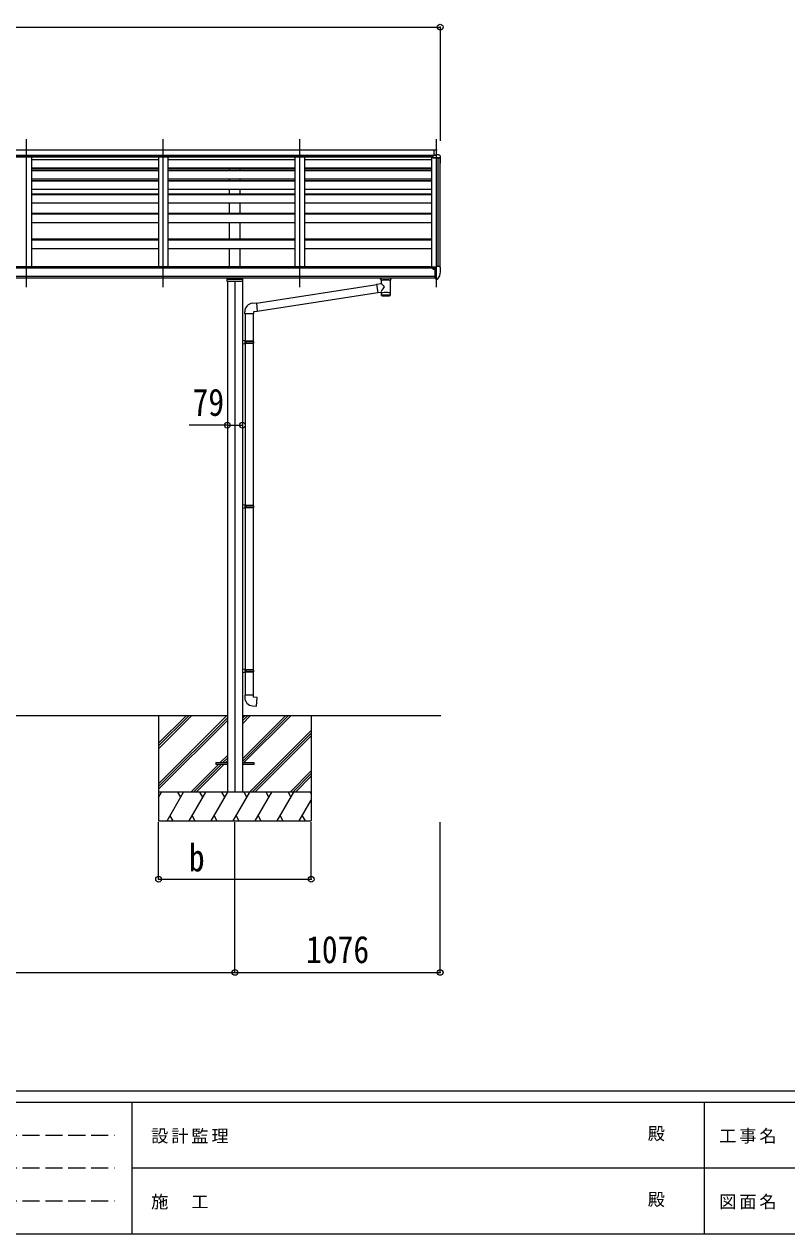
# Model space of a CAD drawing. Units: millimetres at full size. Extents: x -8385 to 8479, y -5853 to 5787.
# Drawn here: x -3966 to 31, y -5853 to 487 of the extents above; entities that cross this region are included whole.
import ezdxf
from ezdxf.enums import TextEntityAlignment as Align

# ---------------------------------------------------------------- set-up
doc = ezdxf.new("R2010")
doc.units = ezdxf.units.MM
doc.header["$LTSCALE"] = 30
doc.header["$PDMODE"] = 32
doc.header["$PDSIZE"] = 30
doc.linetypes.add('DASHED3', pattern=[4, 3, -1])
for name, color, linetype, lineweight in [('0-0_0', 7, 'Continuous', 9), ('0-1_本体', 4, 'Continuous', 9), ('0-2_部品', 7, 'Continuous', 9), ('0-8_PARTS2', 2, 'Continuous', 9), ('0-A_寸法', 6, 'Continuous', 9), ('F-0_240', 7, 'Continuous', 9)]:
    doc.layers.add(name, color=color, linetype=linetype, lineweight=lineweight)
doc.styles.add('ＭＳ ゴシック', font='')
doc.styles.get('ＭＳ ゴシック').set_extended_font_data('MS Gothic')

msp = doc.modelspace()

# ---------------------------------------------------------------- linework, layer by layer
at = {"layer": '0-0_0'}
for p, q in [((-2901.42, -3137.74), (-5722.42, -3137.74)), ((-3261.92, -3137.74), (-3261.92, -3687.74)), ((-3261.92, -3494.05), (-2905.61, -3137.74)), ((-3261.92, -3281.91), (-3117.74, -3137.74)), ((-3261.92, -3296.06), (-3103.6, -3137.74)), ((-3261.92, -3310.2), (-3089.45, -3137.74)), ((-3261.92, -3508.19), (-2901.42, -3147.69)), ((-3261.92, -3522.33), (-2901.42, -3161.83)), ((-1782.11, -3137.74), (-2822.42, -3137.74)), ((-2822.42, -3362.91), (-2597.24, -3137.74)), ((-2822.42, -3377.06), (-2583.1, -3137.74)), ((-2822.42, -3179.07), (-2781.09, -3137.74)), ((-2822.42, -3164.93), (-2795.23, -3137.74)), ((-2822.42, -3150.78), (-2809.37, -3137.74)), ((-2814.46, -3383.24), (-2568.95, -3137.74)), ((-2461.92, -3137.74), (-2461.92, -3687.74)), ((-2785.11, -3537.74), (-2461.92, -3214.55)), ((-2770.97, -3537.74), (-2461.92, -3228.69)), ((-2756.82, -3537.74), (-2461.92, -3242.83)), ((-2938.97, -3383.24), (-2901.42, -3345.68)), ((-2924.83, -3383.24), (-2901.42, -3359.82)), ((-3093.47, -3537.74), (-2947.97, -3392.24)), ((-3079.33, -3537.74), (-2933.83, -3392.24)), ((-3065.19, -3537.74), (-2919.69, -3392.24)), ((-2910.69, -3383.24), (-2901.42, -3373.96)), ((-2572.97, -3537.74), (-2461.92, -3426.68)), ((-2558.83, -3537.74), (-2461.92, -3440.82)), ((-2544.69, -3537.74), (-2461.92, -3454.96)), ((-2461.92, -3537.74), (-3261.92, -3537.74)), ((-3261.92, -3565.24), (-3246.04, -3537.74)), ((-3217.17, -3687.74), (-3130.57, -3537.74)), ((-3145.57, -3563.72), (-3160.57, -3537.74)), ((-3101.7, -3687.74), (-3015.1, -3537.74)), ((-3030.1, -3563.72), (-3045.1, -3537.74)), ((-2986.23, -3687.74), (-2899.63, -3537.74)), ((-2914.63, -3563.72), (-2929.63, -3537.74)), ((-2870.76, -3687.74), (-2784.16, -3537.74)), ((-2799.16, -3563.72), (-2814.16, -3537.74)), ((-2755.29, -3687.74), (-2668.69, -3537.74)), ((-2683.69, -3563.72), (-2698.69, -3537.74)), ((-2639.82, -3687.74), (-2553.22, -3537.74)), ((-2583.22, -3537.74), (-2568.22, -3563.72)), ((-2467.75, -3537.74), (-2461.92, -3547.84)), ((-2524.35, -3687.74), (-2461.92, -3579.6)), ((-3202.17, -3661.76), (-3187.17, -3687.74)), ((-3086.7, -3661.76), (-3071.7, -3687.74)), ((-2971.23, -3661.76), (-2956.23, -3687.74)), ((-2855.76, -3661.76), (-2840.76, -3687.74)), ((-2740.29, -3661.76), (-2725.29, -3687.74)), ((-2624.82, -3661.76), (-2609.82, -3687.74)), ((-2509.35, -3661.76), (-2494.35, -3687.74)), ((-3261.92, -3687.74), (-2461.92, -3687.74))]:
    msp.add_line(p, q, dxfattribs=at)
at = {"layer": '0-1_本体'}
for p, q in [((-6804.42, -172.38), (-1819.42, -172.38)), ((-6804.42, -199.5), (-1819.42, -199.5)), ((-6801.42, -201.76), (-1822.42, -201.76)), ((-6801.42, -207.4), (-1822.42, -207.4)), ((-6801.42, -208.3), (-1822.42, -208.3)), ((-3928.92, -208.3), (-3928.92, -785.2)), ((-3262.91, -223.76), (-3928.92, -223.76)), ((-3262.92, -208.3), (-3262.92, -785.2)), ((-3212.92, -208.3), (-3212.92, -785.2)), ((-2546.91, -223.76), (-3212.92, -223.76)), ((-2546.92, -208.3), (-2546.92, -785.2)), ((-2496.92, -208.3), (-2496.92, -785.2)), ((-1830.91, -223.76), (-2496.92, -223.76)), ((-1830.91, -208.3), (-1830.91, -786.86)), ((-1795.62, -781.72), (-1795.62, -215.27)), ((-1785.92, -788.26), (-1785.92, -215.9)), ((-3262.91, -268.28), (-3928.92, -268.28)), ((-3262.91, -270.28), (-3928.92, -270.28)), ((-3928.92, -276.99), (-3262.92, -276.99)), ((-3928.92, -279.51), (-3262.92, -279.51)), ((-2546.91, -268.28), (-3212.92, -268.28)), ((-2546.91, -270.28), (-3212.92, -270.28)), ((-3212.92, -276.99), (-2546.92, -276.99)), ((-3212.92, -279.51), (-2546.92, -279.51)), ((-2889.42, -276.99), (-2889.42, -270.28)), ((-2834.42, -276.99), (-2834.42, -270.28)), ((-1830.91, -268.28), (-2496.92, -268.28)), ((-1830.91, -270.28), (-2496.92, -270.28)), ((-2496.92, -276.99), (-1830.92, -276.99)), ((-2496.92, -279.51), (-1830.92, -279.51)), ((-3928.92, -324.26), (-3262.92, -324.26)), ((-3928.92, -332.82), (-3262.92, -332.82)), ((-3262.92, -335.35), (-3928.92, -335.35)), ((-3262.92, -380.1), (-3928.92, -380.1)), ((-3212.92, -324.26), (-2546.92, -324.26)), ((-3212.92, -332.82), (-2546.92, -332.82)), ((-2546.92, -335.35), (-3212.92, -335.35)), ((-2546.92, -380.1), (-3212.92, -380.1)), ((-2889.42, -332.82), (-2889.42, -324.28)), ((-2889.42, -401.48), (-2889.42, -380.1)), ((-2834.42, -332.82), (-2834.42, -324.28)), ((-2834.42, -401.48), (-2834.42, -380.1)), ((-2496.92, -324.26), (-1830.92, -324.26)), ((-2496.92, -332.82), (-1830.92, -332.82)), ((-1830.92, -335.35), (-2496.92, -335.35)), ((-1830.92, -380.1), (-2496.92, -380.1)), ((-3928.92, -401.48), (-3262.92, -401.48)), ((-3928.92, -405.31), (-3262.92, -405.31)), ((-3212.92, -401.48), (-2546.92, -401.48)), ((-3212.92, -405.31), (-2546.92, -405.31)), ((-2496.92, -401.48), (-1830.92, -401.48)), ((-2496.92, -405.31), (-1830.92, -405.31)), ((-3928.92, -449.8), (-3262.92, -449.8)), ((-3928.92, -503.31), (-3262.92, -503.31)), ((-3212.92, -449.8), (-2546.92, -449.8)), ((-3212.92, -503.31), (-2546.92, -503.31)), ((-2889.42, -503.31), (-2889.42, -449.8)), ((-2834.42, -503.31), (-2834.42, -449.8)), ((-2496.92, -449.8), (-1830.92, -449.8)), ((-2496.92, -503.31), (-1830.92, -503.31)), ((-3262.92, -508.67), (-3928.92, -508.67)), ((-3928.92, -552.73), (-3262.92, -552.73)), ((-2546.92, -508.67), (-3212.92, -508.67)), ((-3212.92, -552.73), (-2546.92, -552.73)), ((-2889.42, -638.25), (-2889.42, -552.73)), ((-2834.42, -638.25), (-2834.42, -552.73)), ((-1830.92, -508.67), (-2496.92, -508.67)), ((-2496.92, -552.73), (-1830.92, -552.73)), ((-3928.92, -638.25), (-3262.92, -638.25)), ((-3262.92, -645.07), (-3928.92, -645.07)), ((-3928.92, -688.61), (-3262.92, -688.61)), ((-3212.92, -638.25), (-2546.92, -638.25)), ((-2546.92, -645.07), (-3212.92, -645.07)), ((-3212.92, -688.61), (-2546.92, -688.61)), ((-2889.42, -781.49), (-2889.42, -688.61)), ((-2834.42, -781.49), (-2834.42, -688.61)), ((-2496.92, -638.25), (-1830.92, -638.25)), ((-1830.92, -645.07), (-2496.92, -645.07)), ((-2496.92, -688.61), (-1830.92, -688.61)), ((-1812.42, -791.82), (-6811.42, -791.82)), ((-1835.92, -785.12), (-6787.92, -785.12)), ((-1835.92, -791.82), (-1835.92, -785.12)), ((-1807.42, -786.86), (-1830.92, -786.86)), ((-6811.42, -833.05), (-1812.42, -833.05)), ((-1812.42, -844.9), (-6811.42, -844.82)), ((-2901.42, -860.65), (-2901.42, -3537.74)), ((-2822.42, -860.65), (-2822.42, -3537.74))]:
    msp.add_line(p, q, dxfattribs=at)
msp.add_circle((-1819.89, -796.56), 3, dxfattribs=at)
at = {"layer": '0-2_部品'}
for p, q in [((-1819.42, -171.12), (-1807.42, -170.38)), ((-1819.42, -171.12), (-1819.42, -199.61)), ((-1807.42, -170.37), (-1805.92, -170.37)), ((-1807.42, -170.37), (-1807.42, -172.09)), ((-1807.42, -172.09), (-1807.42, -172.1)), ((-1805.92, -170.37), (-1805.92, -172.77)), ((-1805.92, -198.86), (-1805.92, -172.77)), ((-1805.92, -198.86), (-1822.42, -201.35)), ((-1822.42, -215.27), (-1822.42, -201.35)), ((-1791.33, -213.77), (-1822.42, -213.77)), ((-1791.33, -215.27), (-1822.42, -215.27)), ((-1819.42, -198.14), (-1805.92, -197.31)), ((-1819.42, -198.34), (-1805.92, -197.59)), ((-1819.42, -199.61), (-1805.92, -198.86)), ((-1793.92, -197.21), (-1805.92, -197.21)), ((-1793.92, -197.21), (-1791.58, -197.35)), ((-1786.84, -215.52), (-1791.41, -215.27)), ((-1786.76, -214.02), (-1791.33, -213.77)), ((-1790.83, -197.78), (-1786.76, -203.58)), ((-1785.42, -217.65), (-1785.42, -217.02)), ((-1783.92, -217.65), (-1783.92, -206.58)), ((-1817.42, -795.58), (-1817.72, -795.58)), ((-1816.89, -795.58), (-1817.42, -795.58)), ((-1812.42, -790.4), (-1805.92, -790)), ((-1807.42, -781.58), (-1805.92, -781.58)), ((-1807.42, -781.58), (-1807.42, -787.75)), ((-1805.92, -849.17), (-1805.92, -780.67)), ((-1790.83, -781.23), (-1786.76, -787.04)), ((-1783.92, -790.04), (-1783.92, -790.67)), ((-2823.42, -851.39), (-2900.42, -851.39)), ((-2748.33, -975.85), (-2118.71, -878.17)), ((-2119.04, -876.16), (-2093.82, -872.25)), ((-2119.04, -876.16), (-2112.02, -921.42)), ((-2097.92, -850.18), (-2097.92, -844.06)), ((-2093.82, -872.25), (-2093.82, -854.67)), ((-2048.02, -854.68), (-2048, -934.97)), ((-2043.92, -850.18), (-2043.92, -844.06)), ((-1812.42, -845.97), (-1806.92, -845.97)), ((-1806.42, -846.97), (-1806.92, -845.97)), ((-1805.92, -846.97), (-1806.42, -846.97)), ((-1804.42, -849.07), (-1805.92, -849.17)), ((-1804.42, -849.07), (-1800.71, -848.85)), ((-1798.29, -847.35), (-1788.55, -831.97)), ((-2744.66, -1017.78), (-2112.27, -919.68)), ((-2093.82, -918.59), (-2112.02, -921.42)), ((-2093.83, -934.97), (-2093.82, -918.34)), ((-2769.34, -975.73), (-2748.5, -973.91)), ((-2810.42, -1031.47), (-2810.42, -1020.56)), ((-2764.42, -1031.47), (-2810.42, -1031.47)), ((-2808.42, -1031.47), (-2808.42, -1171.83)), ((-2766.42, -1031.47), (-2766.42, -1174.39)), ((-2806.42, -1171.89), (-2822.42, -1171.41)), ((-2822.42, -1171.41), (-2822.42, -1189.36)), ((-2806.42, -1188.89), (-2822.42, -1189.36)), ((-2806.42, -1173.89), (-2808.42, -1173.89)), ((-2765.42, -1174.39), (-2808.42, -1174.39)), ((-2764.42, -1176.39), (-2808.42, -1176.39)), ((-2764.42, -1184.39), (-2808.42, -1184.39)), ((-2765.42, -1186.39), (-2808.42, -1186.39)), ((-2808.42, -1188.94), (-2808.42, -2033.2)), ((-2806.42, -1173.89), (-2806.42, -1171.89)), ((-2806.42, -1188.89), (-2806.42, -1186.89)), ((-2803.94, -1176.39), (-2803.51, -1174.39)), ((-2766.42, -1186.39), (-2766.42, -2035.76)), ((-2764.42, -1176.39), (-2765.42, -1174.39)), ((-2764.42, -1184.39), (-2765.42, -1186.39)), ((-2764.42, -1176.39), (-2764.42, -1184.39)), ((-2806.42, -2033.26), (-2822.42, -2032.79)), ((-2822.42, -2032.79), (-2822.42, -2050.73)), ((-2806.42, -2050.26), (-2822.42, -2050.73)), ((-2806.42, -2035.26), (-2808.42, -2035.26)), ((-2765.42, -2035.76), (-2808.42, -2035.76)), ((-2764.42, -2037.76), (-2808.42, -2037.76)), ((-2764.42, -2045.76), (-2808.42, -2045.76)), ((-2765.42, -2047.76), (-2808.42, -2047.76)), ((-2808.42, -2050.32), (-2808.42, -2894.58)), ((-2806.42, -2035.26), (-2806.42, -2033.26)), ((-2806.42, -2050.26), (-2806.42, -2048.26)), ((-2803.94, -2037.76), (-2803.51, -2035.76)), ((-2766.42, -2047.76), (-2766.42, -2897.14)), ((-2764.42, -2037.76), (-2765.42, -2035.76)), ((-2764.42, -2045.76), (-2765.42, -2047.76)), ((-2764.42, -2037.76), (-2764.42, -2045.76)), ((-2806.42, -2894.64), (-2822.42, -2894.16)), ((-2822.42, -2894.16), (-2822.42, -2912.11)), ((-2806.42, -2911.64), (-2822.42, -2912.11)), ((-2806.42, -2896.64), (-2808.42, -2896.64)), ((-2765.42, -2897.14), (-2808.42, -2897.14)), ((-2764.42, -2899.14), (-2808.42, -2899.14)), ((-2764.42, -2907.14), (-2808.42, -2907.14)), ((-2765.42, -2909.14), (-2808.42, -2909.14)), ((-2808.41, -2911.69), (-2808.41, -3030.17)), ((-2806.42, -2896.64), (-2806.42, -2894.64)), ((-2806.42, -2911.64), (-2806.42, -2909.64)), ((-2803.94, -2899.14), (-2803.51, -2897.14)), ((-2766.41, -2909.14), (-2766.41, -3030.17)), ((-2764.42, -2899.14), (-2765.42, -2897.14)), ((-2764.42, -2907.14), (-2765.42, -2909.14)), ((-2764.42, -2899.14), (-2764.42, -2907.14)), ((-2764.42, -3030.17), (-2810.42, -3030.17)), ((-2810.42, -3030.17), (-2810.42, -3041.09)), ((-2764.42, -3040.17), (-2764.42, -3030.17))]:
    msp.add_line(p, q, dxfattribs=at)
at = {"layer": '0-2_部品', "color": 4}
for p, q in [((-2961.92, -3383.24), (-2901.42, -3383.24)), ((-2961.92, -3383.24), (-2961.92, -3392.24)), ((-2901.42, -3392.24), (-2961.92, -3392.24)), ((-2822.42, -3383.24), (-2761.92, -3383.24)), ((-2761.92, -3392.24), (-2822.42, -3392.24)), ((-2761.92, -3383.24), (-2761.92, -3392.24))]:
    msp.add_line(p, q, dxfattribs=at)
at = {"layer": '0-2_部品'}
for points in [[(-1819.42, -172.27), (-1815.81, -172.22), (-1807.42, -172.1)], [(-1822.42, -793.97), (-1822.42, -795.58), (-1822.89, -795.58)], [(-1817.72, -794.39), (-1817.72, -795.58), (-1822.42, -795.58)], [(-1812.42, -845.97), (-1812.42, -787.75), (-1807.42, -787.75)], [(-1805.92, -780.67), (-1793.92, -780.67), (-1791.58, -780.81)], [(-2903.42, -844.06), (-2903.42, -860.65), (-2820.42, -860.65), (-2820.42, -844.06)], [(-2097.88, -850.23), (-2097.9, -849.88), (-2097.66, -848.92), (-2097.13, -848.04), (-2096.33, -847.2), (-2095.22, -846.4), (-2093.82, -845.68)], [(-2097.88, -850.12), (-2097.9, -850.48), (-2097.66, -851.43), (-2097.13, -852.32), (-2096.33, -853.16), (-2095.22, -853.95), (-2093.82, -854.68)], [(-2048.02, -845.69), (-2047.78, -845.78), (-2046.43, -846.52), (-2045.32, -847.37), (-2044.56, -848.23), (-2044.1, -849.13), (-2043.93, -850.02)], [(-2048.02, -854.67), (-2047.78, -854.57), (-2046.43, -853.84), (-2045.32, -852.99), (-2044.56, -852.12), (-2044.1, -851.23), (-2043.93, -850.34)], [(-1805.92, -835.28), (-1809.08, -834.87), (-1812.42, -834.44)], [(-2748.5, -973.91), (-2744.49, -1019.73), (-2764.42, -1021.47), (-2764.42, -1031.47)], [(-2806.42, -1186.89), (-2808.42, -1186.89), (-2808.42, -1173.89)], [(-2803.94, -1176.39), (-2803.94, -1184.39), (-2803.51, -1186.39)], [(-2806.42, -2048.26), (-2808.42, -2048.26), (-2808.42, -2035.26)], [(-2803.94, -2037.76), (-2803.94, -2045.76), (-2803.51, -2047.76)], [(-2806.42, -2909.64), (-2808.42, -2909.64), (-2808.42, -2896.64)], [(-2803.94, -2899.14), (-2803.94, -2907.14), (-2803.51, -2909.14)], [(-2769.34, -3085.92), (-2748.5, -3087.74), (-2744.49, -3041.91), (-2764.42, -3040.17)]]:
    msp.add_lwpolyline(points, dxfattribs=at)
for centre, radius, start, end in [((-1791.64, -198.35), 1, 35, 86.5), ((-1786.92, -217.02), 1.5, 0, 87), ((-1786.92, -206.58), 3, 0, 87), ((-1786.92, -217.02), 3, 0, 87), ((-1985.92, -217.65), 202, 351.9307, 0), ((-1985.92, -217.65), 200.5, 355.95279, 0), ((-1819.92, -795.58), 2.5, 28.35764, 180), ((-1819.92, -795.58), 2.5, 0, 28.35764), ((-1791.65, -781.81), 1, 35, 86.5), ((-1976.41, -790.66), 192.49, 347.8767, 359.9992), ((-1786.92, -790.04), 3, 0, 87), ((-2079.7, -900.99), 57.09, 91.43272, 104.31561), ((-2064.64, -913.34), 69.68, 76.17896, 85.0206), ((-1800.89, -845.85), 3, 273.5, 330), ((-1791.15, -830.47), 3, 330, 348.16652), ((-2765.42, -1020.56), 45, 95, 180), ((-2765.42, -3041.09), 45, 180, 265)]:
    msp.add_arc(centre, radius, start, end, dxfattribs=at)
for centre, major_axis, ratio, start_param, end_param in [((-1849.25, -173.02), (43.33, 0.25), 0.060879, 6.2828271, 6.5467158), ((-2073.47, -894.45), (-20.32, 22.25), 0.045535, 0.0389954, 1.3075346), ((-2070.92, -855.87), (-22.91, -0.42), 0.072511, 4.711586, 6.2823824), ((-2070.89, -854.24), (-22.91, -0.42), 0.072511, 4.711586, 6.2823824), ((-2070.94, -854.25), (22.92, -0.42), 0.07247, 0.0008089, 1.5716053), ((-2070.94, -855.87), (22.92, -0.42), 0.07247, 0.0008089, 1.5716053), ((-2059.92, -850.18), (16, 0), 0.361356, 0, 0.0194874), ((-2059.92, -850.18), (16, 0), 0.361356, 6.2636979, 6.2831853), ((-2070.91, -891.8), (22.81, 26.62), 0.234429, 1.6855472, 3.1268519), ((-2070.92, -934.97), (-22.92, 0), 0.101955, 3.1415499, 6.2833984), ((-2070.92, -934.97), (-22.92, 0), 0.101955, 6.2829723, 9.4248207), ((-2070.92, -922.53), (-22.91, 0), 0.122865, 3.1415927, 6.2831853)]:
    msp.add_ellipse(centre, major_axis=major_axis, ratio=ratio, start_param=start_param, end_param=end_param, dxfattribs=at)
at = {"layer": '0-8_PARTS2', "color": 6}
for p, q in [((-6837.92, 471.83), (-1785.92, 471.83)), ((-2901.42, -1614.86), (-2822.42, -1614.86))]:
    msp.add_line(p, q, dxfattribs=at)
at = {"layer": '0-8_PARTS2'}
for p, q in [((-3953.92, -891.22), (-3953.92, -115.35)), ((-3237.92, -891.22), (-3237.92, -115.35)), ((-2521.92, -891.22), (-2521.92, -115.35)), ((-1805.92, -891.22), (-1805.92, -115.35)), ((-2861.92, -857.86), (-2861.92, -3540.53))]:
    msp.add_line(p, q, dxfattribs=at)
at = {"layer": '0-A_寸法'}
for p, q in [((-1785.92, 471.83), (-1785.92, -124.26)), ((-2901.42, -1614.86), (-3101.42, -1614.86)), ((-3261.92, -3994.39), (-3261.92, -3695.74)), ((-2861.92, -4482.92), (-2861.92, -3695.74)), ((-2461.92, -3994.39), (-2461.92, -3695.74)), ((-1785.92, -4482.92), (-1785.92, -3695.74)), ((-3261.92, -3994.39), (-2461.92, -3994.39)), ((-5761.92, -4482.92), (-2861.92, -4482.92)), ((-2861.92, -4482.92), (-1785.92, -4482.92))]:
    msp.add_line(p, q, dxfattribs=at)
for p in [(-1785.92, 471.83), (-2901.42, -1614.86), (-2822.42, -1614.86), (-3261.92, -3994.39), (-2461.92, -3994.39), (-2861.92, -4482.92), (-1785.92, -4482.92)]:
    msp.add_point(p, dxfattribs=at)
at = {"layer": 'F-0_240', "color": 5}
for p, q in [((-8385.45, -5102.66), (8054.55, -5102.66)), ((-8385.45, -5162.66), (5387.79, -5162.66)), ((-3402.21, -5162.66), (-3402.21, -5852.66)), ((-402.21, -5162.66), (-402.21, -5852.66)), ((-3402.21, -5507.66), (2747.79, -5507.66)), ((-8385.45, -5852.66), (8054.55, -5852.66))]:
    msp.add_line(p, q, dxfattribs=at)
at = {"layer": 'F-0_240', "color": 4, "linetype": 'DASHED3'}
for p, q in [((-8295.46, -5335.16), (-3492.21, -5335.16)), ((-8295.46, -5507.66), (-3492.21, -5507.66)), ((-8295.46, -5680.16), (-3492.21, -5680.16))]:
    msp.add_line(p, q, dxfattribs=at)

# ---------------------------------------------------------------- texts
at = {"layer": '0-A_寸法', "color": 7, "style": 'ＭＳ ゴシック', "width": 0.85}
for s, p in [('79', (-3083.92, -1608.86)), ('b', (-3103.17, -3995.89)), ('1076', (-2488.92, -4476.92))]:
    msp.add_text(s, height=143, dxfattribs=at).set_placement(p, align=Align.BOTTOM_LEFT)
at = {"layer": 'F-0_240', "style": 'ＭＳ ゴシック'}
for p in [(-697.92, -5380.16), (-697.92, -5725.16)]:
    msp.add_text('殿', height=65.98, dxfattribs=at).set_placement(p, align=Align.BOTTOM_LEFT)
at = {"layer": 'F-0_240', "char_height": 65.98, "attachment_point": 7, "style": 'ＭＳ ゴシック'}
for s, insert in [('\\T1.17;設計監理', (-3300.89, -5380.16)), ('\\T1.17;工事名', (-323.11, -5380.16)), ('\\T1.17;図面名', (-323.11, -5725.16)), ('\\T1.17;施\u3000工', (-3300.89, -5725.16))]:
    msp.add_mtext(s, dxfattribs=dict(at, insert=insert))

doc.saveas('drawing.dxf')
